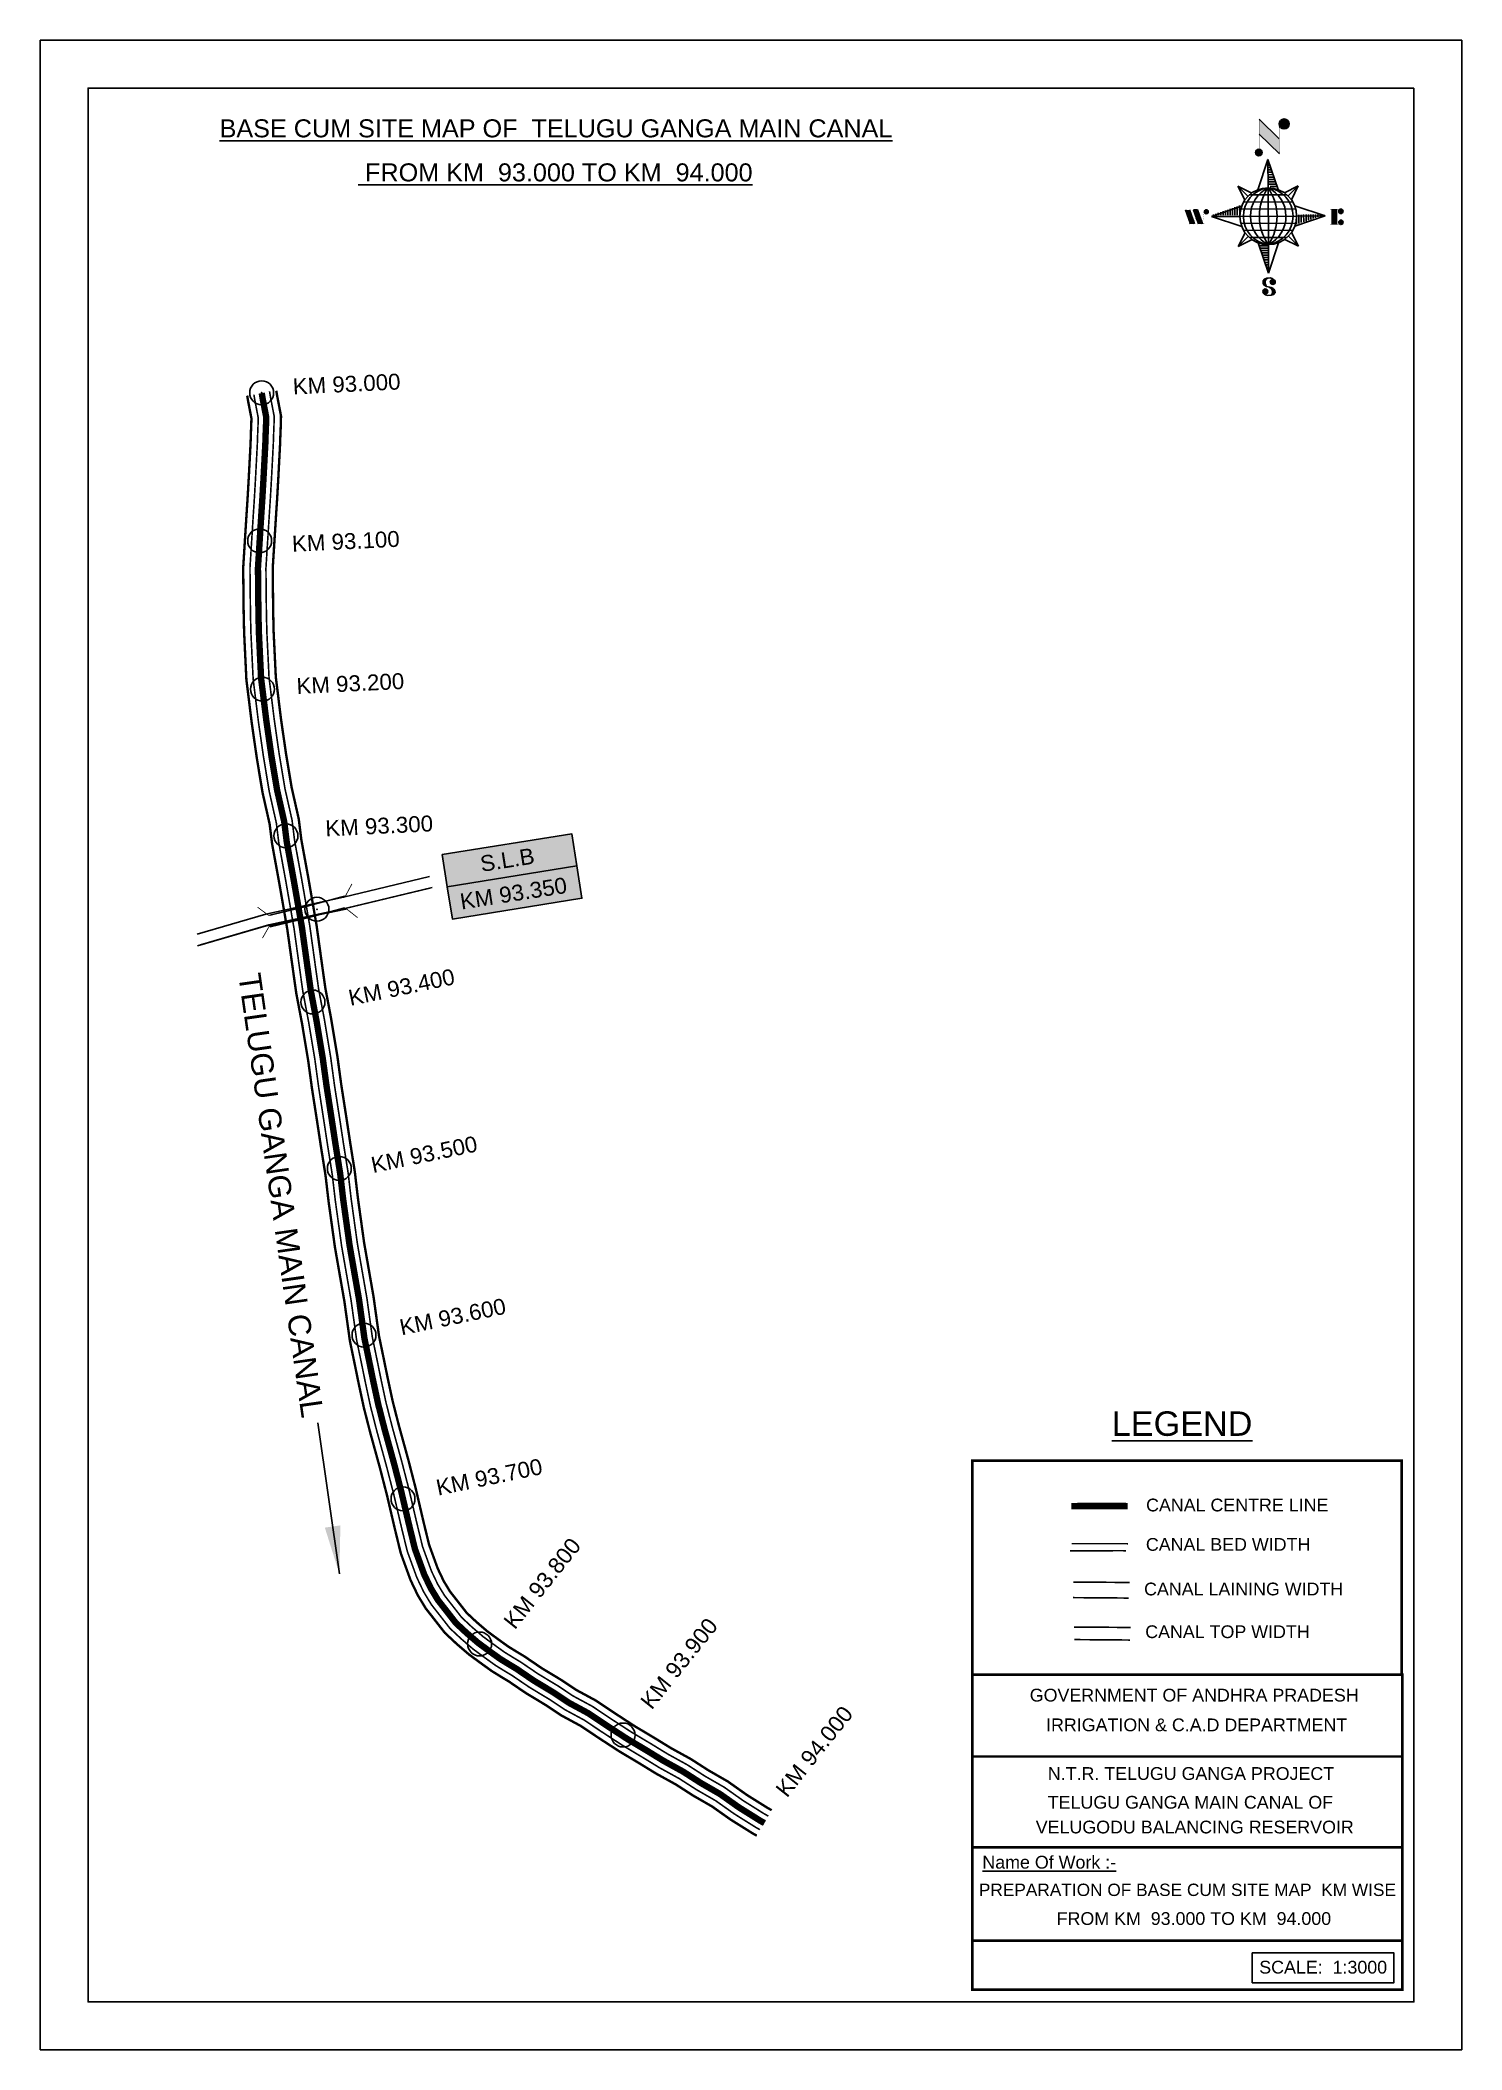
# Model space of a CAD drawing. Header units: inches. Extents: x 268276 to 269167, y 1653532 to 1654792.
import ezdxf

# ---------------------------------------------------------------- set-up
doc = ezdxf.new("R2010")
doc.units = ezdxf.units.IN
doc.header["$MEASUREMENT"] = 0
doc.header["$PDMODE"] = 32
doc.header["$PDSIZE"] = 15
for name, color, linetype in [('AQUADUCT', 1, 'Continuous'), ('bed with', 5, 'Continuous'), ('bord', 1, 'Continuous'), ('canal', 1, 'Continuous'), ('chainage', 7, 'Continuous'), ('FRAME 025', 7, 'Continuous'), ('laying', 4, 'Continuous'), ('lining', 4, 'Continuous'), ('ROAD', 6, 'Continuous'), ('SLB', 11, 'Continuous'), ('Stu coo', 3, 'Continuous'), ('TEXT', 7, 'Continuous'), ('top of bund', 1, 'Continuous'), ('V', 6, 'Continuous'), ('ZSTU', 7, 'Continuous')]:
    doc.layers.add(name, color=color, linetype=linetype)
doc.styles.get("Standard").update_dxf_attribs({"font": 'arial.ttf'})
doc.dimstyles.get("Standard").update_dxf_attribs({"dimtxt": 0.18, "dimasz": 0.18, "dimexe": 0.18, "dimexo": 0.0625, "dimgap": 0.09, "dimtad": 0, "dimtih": 1, "dimtoh": 1, "dimdec": 4, "dimzin": 0, "dimdsep": 46, "dimtxsty": 'Standard', "dimcen": 0.09, "dimadec": 0, "dimazin": 0, "dimtfac": 1, "dimtdec": 4, "dimtofl": 0, "dimtmove": 0, "dimatfit": 3, "dimfxl": 1, "dimtolj": 1, "dimtzin": 0, "dimarcsym": 0})
pattern_1 = [(267.2971131487395, (-8720374.9383359, 50637915.13839893), (10.53672553373347, -0.4974314379093613), [])]
pattern_2 = [(357.2971131487395, (-8720374.9383359, 50637915.13839893), (0.4974314379093601, 10.53672553373348), [])]

# ---------------------------------------------------------------- blocks, each defined once
blk = doc.blocks.new('FGDFGDFG6YURT')
at = {"layer": 'ROAD', "color": 1, "linetype": 'Continuous', "lineweight": 25}
for points in [[(386103.5284786596, 1482907.418250796, 0), (386134.4943898718, 1482913.048692988, 0), (386162.3338302057, 1482917.432879298, 0), (386187.03831635, 1482923.149040827, 0)], [(386104.349895274, 1482907.665549859, 0), (386135.2697901193, 1482913.287625029, 0), (386163.2020570702, 1482917.686429777, 0), (386188.0436620642, 1482923.434318075, 0)], [(386104.2356023123, 1482903.529261708, 0), (386135.1554971575, 1482909.151336877, 0), (386163.0877641085, 1482913.550141626, 0), (386187.9293691025, 1482919.298029924, 0)]]:
    blk.add_polyline3d(points, dxfattribs=at)
at = {"layer": 'SLB'}
for points, const_width in [([(386134.5918138346, 1482913.396780385), (386134.2422434629, 1482913.414116911), (386130.6310287907, 1482916.63665141)], 0.2999999999999999), ([(386134.5918138346, 1482913.396780385), (386148.2388681522, 1482915.445660189), (386161.8187230226, 1482917.900765421)], 0.4999999999999999), ([(386161.9926194173, 1482918.187514973), (386148.4127645467, 1482915.732409741), (386134.9121982792, 1482912.873264684)], 0.4999999999999999), ([(386161.8187230226, 1482917.900765421), (386162.1664906862, 1482917.940232523), (386164.805117545, 1482921.997725382)], 0.2999999999999999), ([(386134.7979053175, 1482908.736976533), (386134.4514698859, 1482908.687151922), (386131.9350661394, 1482904.552746017)], 0.2999999999999999), ([(386161.8783264555, 1482914.051226821), (386148.298471585, 1482911.59612159), (386134.7979053175, 1482908.736976533)], 0.4999999999999999), ([(386161.8783264555, 1482914.051226821), (386162.2282584353, 1482914.044326869), (386165.9340047213, 1482910.930961412)], 0.2999999999999999)]:
    blk.add_lwpolyline(points, dxfattribs=dict(at, const_width=const_width))
blk = doc.blocks.new('*X7')
at = {"color": 0, "linetype": 'Continuous'}
for p, q in [((6321.563175437702, 239.2074203663178), (6322.581924588794, 240.2261695174094)), ((6321.571094283617, 239.3921159075293), (6322.524536642279, 240.3455582661906)), ((6321.579013129532, 239.5768114487408), (6322.467148695763, 240.4649470149719)), ((6321.586931975447, 239.7615069899523), (6322.409760749248, 240.5843357637531)), ((6321.594850821361, 239.9462025311638), (6322.352372802732, 240.7037245125344)), ((6321.602769667276, 240.1308980723753), (6322.294984856217, 240.8231132613157)), ((6321.610688513191, 240.3155936135868), (6322.322610836808, 241.0275159372032)), ((6321.618607359106, 240.5002891547983), (6322.339575221931, 241.2212570176224)), ((6321.670405508729, 239.1378737420482), (6322.639312535309, 240.1067807686281)), ((6321.756101028845, 239.046792566867), (6322.694551492757, 239.9852430307802)), ((6321.767025283511, 240.8254837745006), (6322.356539607053, 241.4149980980416)), ((6321.841796548961, 238.9557113916858), (6322.784401525116, 239.8983163678416)), ((6321.927492069076, 238.8646302165046), (6322.874251557474, 239.8113897049031)), ((6322.013187589191, 238.7735490413234), (6322.964101589832, 239.7244630419646)), ((6322.075863133939, 241.3110983202248), (6322.373503992176, 241.6087391784607)), ((6322.098883109306, 238.6824678661422), (6323.053951622191, 239.637536379026)), ((6322.184578629423, 238.591386690961), (6323.143801654548, 239.5506097160875)), ((6322.270274149538, 238.5003055157798), (6323.233651686906, 239.463683053149)), ((6322.405772691616, 238.4590273625623), (6323.316199320379, 239.3694539913255)), ((6322.536564177177, 238.4130421528257), (6323.436926723143, 239.3134046987925)), ((6322.667355662737, 238.3670569430892), (6323.557654125907, 239.2573554062594)), ((6322.798147148297, 238.3210717333527), (6323.67838152867, 239.2013061137264)), ((6322.928938633857, 238.2750865236161), (6323.799108931434, 239.1452568211934)), ((6323.059730119417, 238.2291013138795), (6323.919836334197, 239.0892075286604)), ((6323.190521604977, 238.183116104143), (6324.040563736961, 239.0331582361274)), ((6323.334898284248, 238.1507160881169), (6324.161291139725, 238.9771089435944)), ((6323.500484499982, 238.1395256085544), (6324.282018542488, 238.9210596510615)), ((6323.666070715716, 238.1283351289918), (6324.389078986148, 238.8513433994243)), ((6323.83165693145, 238.1171446494292), (6324.558435473549, 238.8439231915289)), ((6324.097210919775, 238.2059219424567), (6324.727791960951, 238.8365029836336)), ((6324.341779298861, 238.2737136262468), (6324.897148448353, 238.8290827757383)), ((6324.586347677948, 238.341505310037), (6325.066504935754, 238.821662567843)), ((6324.830916057034, 238.4092969938271), (6325.235861423155, 238.8142423599477)), ((6325.075484436121, 238.4770886776172), (6325.405217910557, 238.8068221520524)), ((6325.401209342145, 238.6260368883443), (6325.574574397958, 238.7994019441571))]:
    blk.add_line(p, q, dxfattribs=at)
blk = doc.blocks.new('*X6')
at = {"color": 0, "linetype": 'Continuous'}
for p, q in [((6324.425409812192, 240.3018877878409), (6324.530098087213, 240.4065760628617)), ((6324.560821561592, 240.2605228419445), (6324.762767368324, 240.4624686486762)), ((6324.696233310992, 240.2191578960481), (6324.995436649435, 240.5183612344908)), ((6324.831645060392, 240.1777929501517), (6325.228105930546, 240.5742538203053)), ((6324.967056809793, 240.1364280042552), (6325.451206401633, 240.6205775960956)), ((6325.102468559193, 240.0950630583588), (6325.626700194168, 240.619294693334)), ((6325.231508829004, 240.0473266328736), (6325.802193986703, 240.6180117905725)), ((6325.335045025791, 239.9740861343645), (6325.976788801136, 240.6158299097086)), ((6325.438581222579, 239.9008456358553), (6326.100204563527, 240.5624689768027)), ((6325.542117419366, 239.8276051373462), (6326.223620325917, 240.5091080438968)), ((6325.645653616154, 239.754364638837), (6326.347036088308, 240.455747110991)), ((6325.749189812941, 239.6811241403279), (6326.470451850699, 240.4023861780851)), ((6325.852726009729, 239.6078836418188), (6326.593867613089, 240.3490252451792)), ((6325.951486090436, 239.5298670272285), (6326.71728337548, 240.2956643122733)), ((6326.036566250415, 239.4381704919113), (6326.840699137871, 240.2423033793674)), ((6326.121646410395, 239.346473956594), (6326.964114900262, 240.1889424464615)), ((6326.206726570374, 239.2547774212767), (6327.055858370612, 240.1039092215148)), ((6326.291806730354, 239.1630808859595), (6327.135785134496, 240.0070592901021)), ((6326.376886890333, 239.0713843506422), (6327.21571189838, 239.9102093586895)), ((6326.461967050313, 238.9796878153249), (6327.295638662264, 239.8133594272769)), ((6326.547047210292, 238.8879912800077), (6327.375565426148, 239.7165094958642)), ((6326.632127370272, 238.7962947446904), (6327.455492190032, 239.6196595644516)), ((6326.717207530251, 238.7045982093731), (6327.535418953916, 239.5228096330389)), ((6326.788410008449, 236.4777036487165), (6327.354219516036, 237.0435131563033)), ((6326.792225928501, 238.6028399123283), (6327.6153457178, 239.4259597016263)), ((6326.838137672734, 238.4719749612643), (6327.695272481684, 239.3291097702136)), ((6326.884049416966, 238.3411100102004), (6327.775199245568, 239.2322598388009)), ((6326.916746160023, 236.7828164955863), (6327.582476853365, 237.4485471889285)), ((6326.9299611612, 238.2102450591364), (6327.853734496604, 239.1340183945408)), ((6326.975872905432, 238.0793801080725), (6327.849127438164, 238.952634640804)), ((6327.003134980726, 237.9298654880686), (6327.844520379724, 238.7712508870673)), ((6327.012515933215, 237.7624697452613), (6327.839913321284, 238.5898671333306)), ((6327.021896885704, 237.5950740024541), (6327.835306262844, 238.4084833795939)), ((6327.031277838193, 237.4276782596467), (6327.830699204404, 238.2270996258572)), ((6327.040658790683, 237.2602825168395), (6327.826092145964, 238.0457158721205)), ((6327.045082311595, 237.087929342456), (6327.810734190693, 237.8535812215537))]:
    blk.add_line(p, q, dxfattribs=at)
blk = doc.blocks.new('H')
at = {"layer": 'bord', "extrusion": (0.0004278845142637609, 0.00479197890903182, 0.9999884268595202)}
h = blk.add_hatch(dxfattribs=at)
h.set_pattern_fill('LINE', color=8, scale=84.38768555040302, angle=-2.702886851260515, style=0)
h.set_pattern_definition(pattern_2)
h.paths.add_polyline_path([(-492.4668010775931, 785.5898788240738, -0.090992046448718), (-447.9625593584497, 775.2324968557805), (-486.4976985411486, 912.0312741750386)])
h = blk.add_hatch(dxfattribs=at)
h.set_pattern_fill('LINE', color=8, scale=84.38768555040302, angle=-92.70288685126052, style=0)
h.set_pattern_definition(pattern_1)
h.paths.add_polyline_path([(-624.8772989658173, 665.1175860036165, -0.09099204644210665), (-614.5199170010164, 709.6218277204316), (-751.3186943142209, 671.0866885515861)])
h = blk.add_hatch(dxfattribs=at)
h.set_pattern_fill('LINE', color=8, scale=84.38768555040302, angle=-92.70288685126052, style=0)
h.set_pattern_definition(pattern_1)
h.paths.add_polyline_path([(-245.5531129193259, 647.210278397426), (-371.9945082624909, 653.17938094493, -0.09099204644878103), (-382.3518902289215, 608.6751392250881)])
h = blk.add_hatch(dxfattribs=at)
h.set_pattern_fill('LINE', color=8, scale=84.38768555040302, angle=-2.702886851260515, style=0)
h.set_pattern_definition(pattern_2)
h.paths.add_polyline_path([(-504.4050061509479, 532.7070881242398, -0.090992046448718), (-548.909247870557, 543.064470092766), (-510.3741086877417, 406.2656927765347)])
at = {"layer": 'bord', "extrusion": (0.0004278845142637604, 0.00479197890903182, 0.9999884268595203)}
for p, q in [((-516.2384251924814, 1087.08582315594, -1217.145331720205), (-431.5311611755169, 993.9857607749291, -1216.735438367611)), ((-519.3860571105615, 1020.408509141766, -1216.824464901347), (-434.678793075087, 927.3084467682056, -1216.414571548796)), ((-538.2690597721958, 773.6536562892143, -1215.633927328097), (-487.0181812191731, 906.212239655666, -1216.291082326422)), ((-487.0181812191731, 906.212239655666, -1216.291082326422), (-492.9870239489828, 779.7722960542887, -1215.682623766277)), ((-487.0181812191731, 906.212239655666, -1216.291082326422), (-448.4827650671941, 769.4150330077391, -1215.652034309381)), ((-626.736305744329, 793.7732813858893, -1215.692487060367), (-566.811349663476, 760.1895317081362, -1215.557193835181)), ((-626.736305744329, 793.7732813858893, -1215.692487060367), (-584.1428260545363, 746.9596384149045, -1215.486379775655)), ((-598.946746484784, 730.9517588270828, -1215.4033350249), (-626.736305744329, 793.7732813858893, -1215.692487060367)), ((-421.3357812265749, 753.3219341966324, -1215.586531535218), (-358.5136001041974, 781.1110481221694, -1215.746578873753)), ((-358.5136001041974, 781.1110481221694, -1215.746578873753), (-405.3276889660046, 738.5181495659053, -1215.522440984547)), ((-358.5136001041974, 781.1110481221694, -1215.746578873753), (-392.0976094479556, 721.1868434431963, -1215.445049781629)), ((-864.6667208376457, 700.9117660832126, -1215.145683569252), (-846.8602190883248, 637.7003116968554, -1214.850391321915)), ((-846.885899517627, 700.0723706756253, -1215.149269383754), (-829.079397758178, 636.8609162860084, -1214.853977136408)), ((-829.1050781964441, 699.2329752675723, -1215.152855198257), (-811.2985764592304, 636.0215208844747, -1214.857562950931)), ((-829.1050781964441, 699.2329752675723, -1215.152855198257), (-811.3242568973801, 698.393579858588, -1215.156441012743)), ((-811.3242568973801, 698.393579858588, -1215.156441012743), (-793.5177551378147, 635.1821254740935, -1214.861148765422)), ((-751.8386587080895, 665.2704204607289, -1215.023166955395), (-615.0399729244527, 703.8051171880215, -1215.266361263119)), ((-751.8386587080895, 665.2704204607289, -1215.023166955395), (-625.3972626964678, 659.3013864478562, -1215.048666080719)), ((-619.2784603905748, 614.0198538512923, -1214.834293591338), (-751.8386587080895, 665.2704204607289, -1215.023166955395)), ((-246.0730746499612, 641.3942844460253, -1215.12516345687), (-382.8717604242847, 602.859587718267, -1214.881969149149)), ((-378.6332729603746, 692.6448510554619, -1215.314036820931), (-246.0730746499612, 641.3942844460253, -1215.12516345687)), ((-372.5144706616993, 647.363318458898, -1215.099664331546), (-246.0730746499612, 641.3942844460253, -1215.12516345687)), ((-213.4791469212505, 669.2951450282708, -1215.272811938016), (-216.710715676134, 600.8397693103179, -1214.943388670676)), ((-197.1518122339039, 599.9164343632292, -1214.947333066632), (-193.9202434780891, 668.3718100786209, -1215.276756333961)), ((-639.398133254319, 525.5536567845847, -1214.401751538512), (-605.8141239105607, 585.4778614635579, -1214.703280630637)), ((-639.398133254319, 525.5536567845847, -1214.401751538512), (-592.5840443923953, 568.1465553403832, -1214.625889427719)), ((-576.5759521321743, 553.3427707091905, -1214.561798877043), (-639.398133254319, 525.5536567845847, -1214.401751538512)), ((-510.8935521394596, 400.4524652508553, -1213.857248085843), (-549.4289682914387, 537.2496718976181, -1214.496296102879)), ((-371.1754276144202, 512.8914235194679, -1214.455843351893), (-431.1003836950404, 546.475173198618, -1214.591136577086)), ((-371.1754276144202, 512.8914235194679, -1214.455843351893), (-413.7689073036308, 559.7050664918497, -1214.661950636613)), ((-398.9649868734996, 575.7129460782744, -1214.74499538736), (-371.1754276144202, 512.8914235194679, -1214.455843351893)), ((-459.6426735860878, 533.0110486173071, -1214.514403084168), (-510.8935521394596, 400.4524652508553, -1213.857248085843)), ((-504.9247094094171, 526.8924088519998, -1214.465706645989), (-510.8935521394596, 400.4524652508553, -1213.857248085843))]:
    blk.add_line(p, q, dxfattribs=at)
at = {"layer": 'bord', "color": 8, "linetype": 'ByBlock', "extrusion": (0.0004278845142637604, 0.00479197890903182, 0.9999884268595203)}
for p, q in [((-386.4701403837535, 711.3830894059502, -1215.400477790083), (-605.4730712235323, 721.7215742594562, -1215.35631111762)), ((-410.8462962137419, 744.2142448802479, -1215.547375515144), (-578.1125475389999, 752.110393114388, -1215.51364266185)), ((-492.9872379411827, 779.772306161467, -1215.682623723144), (-504.9247094094171, 526.8924088519998, -1214.465706645989)), ((-372.5145726100891, 647.3634304928128, -1215.099664824794), (-625.3973747401615, 659.3012845208868, -1215.048665544341)), ((-378.0217974673142, 615.9429816137999, -1214.946740470406), (-622.87451776542, 627.5017590741627, -1214.897360629442)), ((-375.037429585529, 679.1629559395369, -1215.250969739694), (-619.8901498829364, 690.7217333998997, -1215.201589898729)), ((-392.4388761268347, 584.9431407540105, -1214.792019251512), (-611.441806967312, 595.2816256079823, -1214.747852579053)), ((-419.7993998112506, 554.5543218990788, -1214.634687707282), (-587.06565113744, 562.4504701336846, -1214.600954853988))]:
    blk.add_line(p, q, dxfattribs=at)
at = {"layer": 'bord', "extrusion": (0.0004278845142637604, 0.00479197890903182, 0.9999884268595203)}
for points, const_width, elevation in [([(-522.0131121619479, 959.550775259228), (-515.7175743466119, 1092.906934415961)], 1.60540055982536, -1212.142843617219), ([(-434.158262363472, 933.1277235058805), (-427.8627245295095, 1066.483882669366)], 1.60540055982536, -1212.142843617219), ([(-870.0736340994383, 707.00824508073), (-846.3658724653925, 705.889038352192)], 0.6421602239301444, -1212.142843617219), ([(-828.5594987093612, 642.6768581911618), (-855.2307305332708, 643.935965762368)], 0.6421602239301444, -1212.142843617219), ([(-828.5594987093612, 642.676858191162), (-820.953748198869, 677.9586989512691)], 0.6421602239301444, -1212.142843617223), ([(-810.7786774830411, 641.8374531447001), (-784.1074456587239, 640.5783455765209)], 0.6421602239301444, -1212.142843617222), ([(-792.9978562549747, 640.9980480956772), (-781.589230506466, 693.9208092413096)], 0.6421602239301444, -1212.142843617218), ([(-222.7385766651839, 675.5731321041832), (-173.8413183107752, 673.2647682324088)], 0.7063762463231584, -1212.142843617221), ([(-194.785239975681, 644.8497587676384), (-185.0057882997701, 644.3880859934699)], 0.7063762463231584, -1212.14284361722), ([(-177.0730277270245, 604.8086065300355), (-225.9702860934822, 607.1169704015771)], 0.7063762463231584, -1212.142843617222)]:
    blk.add_lwpolyline(points, dxfattribs=dict(at, const_width=const_width, elevation=elevation))
for points, const_width, elevation in [([(-413.6616245851993, 1073.140134249887, 1), (-397.6117714248124, 1057.729118476532, 1)], 22.25077962579039, -1212.14284361722), ([(-530.3419430367337, 949.5474510251247, 1), (-519.6420409089901, 939.2734405104861, 1)], 14.83385308386026, -1212.142843617223), ([(-775.9087905502321, 696.5833098740303, 1), (-769.4888492682775, 690.418903565154, 1)], 8.900311850316152, -1212.142843617216), ([(-177.8339587833615, 666.8757400336997, 1), (-170.7720233739972, 660.0948930920731, 1)], 9.790343035347762, -1212.142843617223), ([(-180.1423226412179, 617.9784816729323, 1), (-173.0803872516442, 611.1976347345654, 1)], 9.790343035347762, -1212.142843617219), ([(-489.8397168474219, 361.7280028313068, 1), (-498.0671858660056, 369.1142257457323, 1)], 11.05656073458609, -1212.142843617215), ([(-525.1949096693778, 321.5505605205689, 1), (-533.4223786795214, 328.9367834347616, 1)], 11.05656073458609, -1212.142843617218)]:
    blk.add_lwpolyline(points, format="xyb", close=True, dxfattribs=dict(at, const_width=const_width, elevation=elevation))
for points, elevation in [([(-537.0436544864716, 317.3909783906986), (-530.686771839954, 310.4778530870033), (-519.7848077441001, 306.8033377354246), (-504.8555995545785, 306.8996049665207), (-493.8614930827366, 309.9751672386152), (-486.3299612487816, 317.6739007300386), (-486.5193926708707, 325.7780890813514), (-490.6180678635317, 333.2605072774198), (-493.5031616341619, 336.2254691210802), (-502.816804350885, 340.8534958871466), (-522.4580017436219, 347.2728260433129), (-530.4257294404489, 351.5824209563287), (-533.6858260648524, 354.5525017987891), (-537.4013079778782, 362.629807892173), (-536.9549017110166, 373.3508360361672), (-530.0284934418471, 380.6827556172281), (-520.0052991440441, 384.0716307398478), (-503.5000552259427, 384.2213990291513), (-492.5323047870551, 379.8708521119993), (-487.1463343054379, 373.2710396641844)], -1212.142843617219), ([(-522.4539065143929, 347.5728294925347), (-526.1949835211592, 353.7751140225195), (-527.7518298353394, 360.6227161141025), (-527.9156661629893, 370.6019260344024), (-525.8991041315983, 375.4503632916039), (-521.3202371541029, 381.1640017041664), (-514.5251386848048, 384.3718976443916)], -1212.142843617221), ([(-504.8555995545785, 306.8996049665207), (-499.0047943263154, 312.3708361831504), (-496.9585419834797, 319.3942984564654), (-497.4612851235933, 326.5275708001649), (-501.2415295758961, 335.3559093211365), (-509.2361390522836, 343.1915685721062)], -1212.142843617219)]:
    blk.add_lwpolyline(points, dxfattribs=dict(at, elevation=elevation))
for centre, radius in [((-405.6366979898718, 1065.434626361347, -1212.142843617228), 22.25077962579068), ((-524.9919919744626, 944.4104457636145, -1212.142843617225), 14.83385308386045), ((-498.4359036135794, 659.1484834742021, -1212.142843617229), 126.5822129822759), ((-772.6988199003781, 693.5011067149355, -1212.142843617225), 8.900311850316273), ((-174.3029910778062, 663.4853165630027, -1212.142843617225), 9.7903430353479), ((-176.6113549475952, 614.5880582008385, -1212.142843617227), 9.7903430353479), ((-493.9534513636986, 365.4211142832808, -1212.142843617226), 11.05656073458623), ((-529.3086441806488, 325.2436719765011, -1212.142843617227), 11.05656073458623)]:
    blk.add_circle(centre, radius, dxfattribs=at)
at = {"layer": 'bord', "color": 8, "linetype": 'ByBlock', "extrusion": (0.0004278845142637604, 0.00479197890903182, 0.9999884268595203)}
for centre, radius, start, end in [((-481.5018944916621, 658.3490694805806, -1212.142843617225), 127.7124113124745, 94.925359787212, 259.6690604518324), ((-436.7958279077627, 656.2386032006533, -1212.142843617224), 140.8227119427793, 113.2864437035868, 241.3079765329169), ((-315.8862391595549, 650.5307512261786, -1212.142843617227), 222.3100112361417, 142.5891607921548, 212.0052594442485), ((-560.0761933124097, 662.0583738566748, -1212.142843617224), 140.8227119427793, 293.2864437035868, 61.30797653291689), ((-680.9857820597445, 667.7662258302183, -1212.142843617228), 222.3100112361417, 322.5891607921548, 32.00525944424854), ((-515.3701267285685, 659.9479075753505, -1212.142843617227), 127.7124113124745, 274.925359787212, 79.66906045183244)]:
    blk.add_arc(centre, radius, start, end, dxfattribs=at)
at = {"layer": 'bord', "extrusion": (0.0004278845142637604, 0.00479197890903182, 0.9999884268595203)}
for points in [[(-515.7175743148887, 1092.906934417125, -1212.142843617227), (-431.0104934413977, 999.8058030862261, -1212.142843617227), (-518.8653432401063, 1026.22885483189, -1212.142843617227), (-434.1582623484545, 933.1277235084416, -1212.142843617227)], [(-864.1466936911305, 706.7284433981881, -1212.142843617225), (-846.3658724649268, 705.889038353589, -1212.142843617225), (-846.34031992468, 643.5162632348297, -1212.142843617225), (-828.5594986876497, 642.6768581867381, -1212.142843617225)], [(-828.5850512369768, 705.049633307593, -1212.142843617229), (-810.804230031204, 704.2102282608984, -1212.142843617229), (-810.778677482168, 641.8374531481927, -1212.142843617229), (-792.9978562541016, 640.9980480994025, -1212.142843617229)], [(-193.4002216503151, 674.1881137788835, -1212.142843617225), (-196.6319310673212, 605.7319520774413, -1212.142843617225), (-212.9591249906118, 675.1114593302475, -1212.142843617225), (-216.1908344065701, 606.6552976257785, -1212.142843617225)]]:
    blk.add_solid(points, dxfattribs=at)
at = {"layer": 'bord', "extrusion": (0.0004278845142637604, 0.00479197890903182, 0.9999884268595203), "xscale": 7.977342409717546, "yscale": 7.977342408231451, "zscale": 7.977342408476333, "rotation": 138.0840426661453}
for name, p in [('*X6', (38300.50170925955, -31929.38484708802, -1212.14284361722)), ('*X7', (38314.39702652739, -31950.87734303279, -1212.142843617221))]:
    blk.add_blockref(name, p, dxfattribs=at)

msp = doc.modelspace()

# ---------------------------------------------------------------- hatches: boundary and pattern name
at = {"layer": 'ZSTU'}
h = msp.add_hatch(color=135, dxfattribs=at)
h.set_gradient(color1=(141, 177, 78), color2=(107, 135, 59), one_color=1, tint=0.3799999952316284, name='CYLINDER')
h.paths.add_polyline_path([(268531.084841464, 1654260.755650443), (268612.3367094387, 1654273.855687005), (268609.1318097517, 1654294.067674988), (268527.8799417775, 1654280.967638426)])
h.paths.add_polyline_path([(268550.5188452551, 1654266.98686857), (268589.3717803695, 1654273.147556952), (268586.9425441322, 1654288.467753666), (268548.0896090179, 1654282.307065285)], flags=24)
h = msp.add_hatch(color=252, dxfattribs=at)
h.set_gradient(color1=(167, 88, 159), color2=(127, 67, 121), one_color=1, tint=0.3799999952316284, name='CYLINDER')
h.paths.add_polyline_path([(268615.5416091253, 1654253.643699022), (268612.3367094388, 1654273.855687005), (268531.084841464, 1654260.755650443), (268534.2897411515, 1654240.543662459)])
h.paths.add_polyline_path([(268537.9177147122, 1654243.394408403), (268609.6949248228, 1654254.775711337), (268607.2945317599, 1654269.914005979), (268535.5173216492, 1654258.532703045)], flags=24)

# ---------------------------------------------------------------- linework, layer by layer
at = {"linetype": 'ByBlock'}
for points in [[(268275.9804987328, 1653531.608576673), (268275.9804987328, 1654791.608576673), (269166.9804987328, 1654791.608576673), (269166.9804987328, 1653531.608576673)], [(269136.9804987328, 1654761.608576673), (269136.9804987328, 1653561.608576673), (268305.9804987328, 1653561.608576673), (268305.9804987328, 1654761.608576673)]]:
    msp.add_lwpolyline(points, close=True, dxfattribs=at)
at = {"color": 0}
for p in [(268414.7962274455, 1654570.545600848), (268413.5300760499, 1654477.763090543), (268415.2645965976, 1654384.725667479), (268430.0121496915, 1654292.801877489)]:
    msp.add_point(p, dxfattribs=at)
at = {"color": 2}
msp.add_point((268449.4300602248, 1654246.71), dxfattribs=at)
for p in [(268446.9311534091, 1654188.551051148), (268463.4700213511, 1654084.228177807), (268478.9089030125, 1653979.74741297), (268503.3621993968, 1653877.026354147), (268551.3869491678, 1653786.066200881), (268641.2865748206, 1653728.974946667)]:
    msp.add_point(p)
at = {"layer": 'bed with', "color": 1, "const_width": 1}
for points in [[(268405.4860965002, 1654568.61681981), (268406.0390978839, 1654565.269049286), (268408.1174818601, 1654554.460987914), (268407.9447589899, 1654548.564396788), (268407.8764546132, 1654547.773474804), (268407.5810973842, 1654538.856164), (268406.4548126533, 1654517.394579781), (268405.7352138164, 1654504.850817733), (268405.0413868472, 1654494.1913247), (268402.9519954282, 1654460.864871988), (268403.2492125679, 1654432.84456964), (268403.5441124117, 1654419.935288643), (268404.9548075218, 1654390.701221135), (268408.2854407709, 1654363.721337355), (268411.4953244599, 1654341.45968807), (268415.1194766008, 1654319.673733958), (268419.5415627835, 1654300.047741832), (268421.088259268, 1654287.566516163), (268425.4973991624, 1654263.492712067), (268430.6190449503, 1654234.02777646), (268434.0484817179, 1654209.388189828), (268436.1888282431, 1654194.197261068), (268439.8068372097, 1654175.149575653), (268443.7191090827, 1654151.610283991), (268446.0657894822, 1654134.330760624), (268449.2015666177, 1654114.162096469), (268451.6681560309, 1654097.94616559), (268454.5913191395, 1654079.571900981), (268456.4744035087, 1654063.437982438), (268460.4687337196, 1654034.710770006), (268466.3859692686, 1654000.813933266), (268469.8299373835, 1653976.06385687), (268472.8533213191, 1653961.471696655), (268475.2961573899, 1653949.513735819), (268478.5794727484, 1653934.183034334), (268482.5950054493, 1653918.453823847), (268488.6041008924, 1653896.605234483), (268493.1066764186, 1653879.164999747), (268497.8966064089, 1653858.663746521), (268501.7409477279, 1653842.862667488), (268507.8293171839, 1653826.095017698), (268512.4031746271, 1653816.495414993), (268517.4561081232, 1653808.167368973), (268521.9124819201, 1653802.488928021), (268529.4190678537, 1653792.860242958), (268536.846445297, 1653785.918151068), (268544.5011654166, 1653779.336175376), (268552.0765360914, 1653773.774435275), (268558.8681199426, 1653768.877585334), (268564.6953811082, 1653765.278786113), (268569.3403096198, 1653762.491369047), (268580.145880628, 1653755.128171503), (268593.0097291598, 1653747.359462669), (268602.4153167508, 1653741.061159536), (268614.6259925859, 1653734.475112803), (268624.8340551922, 1653727.618742389), (268638.723915279, 1653718.577560564), (268651.3725233644, 1653711.024023288), (268661.8367348338, 1653704.599573519), (268674.1838470346, 1653697.795710578), (268685.0528193773, 1653690.809481871), (268696.8754440924, 1653684.009592537), (268708.5423085961, 1653675.762921035), (268722.2320010061, 1653667.184061943), (268725.046240502, 1653665.613291769)], [(268424.2123850284, 1654571.832515765), (268424.7443859557, 1654568.611878211), (268427.1705706979, 1654555.995175093), (268426.9207920441, 1654547.467974311), (268426.8493579484, 1654546.64081214), (268426.5646075057, 1654538.043737309), (268425.4262768019, 1654516.35261463), (268424.699840134, 1654503.689658221), (268424.0027375494, 1654492.979840823), (268421.9583077502, 1654460.370540141), (268422.2469111157, 1654433.162305888), (268422.5336504969, 1654420.610250256), (268423.8985458105, 1654392.325299487), (268427.1185831742, 1654366.241300636), (268430.2715007795, 1654344.374730768), (268433.7733845643, 1654323.323771406), (268438.282367674, 1654303.312115516), (268439.8764241392, 1654290.448713633), (268444.202001778, 1654266.831157563), (268449.3933623994, 1654236.965151056), (268452.8648779479, 1654212.02323963), (268454.9397191227, 1654197.297229564), (268458.5138883302, 1654178.480346766), (268462.5082909238, 1654154.446892364), (268464.8683375238, 1654137.068948449), (268467.9808044939, 1654117.050210413), (268470.4423577866, 1654100.867388158), (268473.4174146758, 1654082.166932358), (268475.3221019597, 1654065.847924038), (268479.2423302431, 1654037.653652475), (268485.1593952733, 1654003.75779255), (268488.5621232684, 1653979.30408827), (268491.4635520921, 1653965.30053624), (268493.8936915894, 1653953.404726578), (268497.0806275061, 1653938.524047186), (268500.9612195193, 1653923.323411769), (268506.9635069171, 1653901.499575912), (268511.5584020139, 1653883.701751399), (268516.3785837622, 1653863.071018421), (268519.9559317586, 1653848.367340018), (268525.3758372231, 1653833.440670837), (268529.143802796, 1653825.532472352), (268533.1077504837, 1653818.99924986), (268536.8781068479, 1653814.19495225), (268543.4846926894, 1653805.720695781), (268549.5326325771, 1653800.067912579), (268556.3346377402, 1653794.219151038), (268563.2550060278, 1653789.138305298), (268569.4294383352, 1653784.686432342), (268574.5758749205, 1653781.50809668), (268579.5867243042, 1653778.501090856), (268590.4143183146, 1653771.122886264), (268603.2122793733, 1653763.393968056), (268612.2333236511, 1653757.353168278), (268624.4557230505, 1653750.760798231), (268635.3140310509, 1653743.467682525), (268648.7810173795, 1653734.701757507), (268661.2141688049, 1653727.276887346), (268671.3974012294, 1653721.024943243), (268683.9165913137, 1653714.126256968), (268694.9319794474, 1653707.045916861), (268707.1176784087, 1653700.037202097), (268719.0785273019, 1653691.582729032), (268731.9129029557, 1653683.539867514), (268734.5856261874, 1653682.048084763)]]:
    msp.add_lwpolyline(points, dxfattribs=at)
at = {"layer": 'bed with', "const_width": 1}
for points in [[(268409.917881759, 1654569.398944409), (268410.4692976904, 1654566.060771926), (268412.6300555322, 1654554.824348035), (268412.439082608, 1654548.30471778), (268412.370036982, 1654547.505212594), (268412.0771918867, 1654538.663747152), (268410.9480541622, 1654517.147798561), (268410.226835839, 1654504.57580627), (268409.5322330662, 1654493.904394308), (268407.4534904519, 1654460.747793393), (268407.7486674871, 1654432.919822962), (268408.0416345897, 1654420.095147973), (268409.4414823796, 1654391.085871271), (268412.7459218664, 1654364.318170764), (268415.9423135882, 1654342.150092919), (268419.5375074343, 1654320.538216511), (268423.9801744681, 1654300.820882968), (268425.5380877901, 1654288.24914188), (268429.927436624, 1654264.283396526), (268435.0655938198, 1654234.723470444), (268438.5049966145, 1654210.012280571), (268440.6298287146, 1654194.931464133), (268444.2374545804, 1654175.938442495), (268448.1691784661, 1654152.282112289), (268450.5190245446, 1654134.979278793), (268453.6492808516, 1654114.846123456), (268456.1146774994, 1654098.638034093), (268459.0501312402, 1654080.186513675), (268460.9383320892, 1654064.00875808), (268464.9151118436, 1654035.407768485), (268470.8323070066, 1654001.511163097), (268474.2665077246, 1653976.831280096), (268477.2610075548, 1653962.378527083), (268479.7008365424, 1653950.435286262), (268482.961325191, 1653935.211168957), (268486.9448982553, 1653919.607147302), (268492.9523812667, 1653897.764420611), (268497.4768219544, 1653880.23949356), (268502.2739168347, 1653859.707574076), (268506.0550228931, 1653844.166405719), (268511.98507193, 1653827.834777652), (268516.368060246, 1653818.635770684), (268521.1630760507, 1653810.732814446), (268525.4569720345, 1653805.261407444), (268532.7504000516, 1653795.906139679), (268539.8510686002, 1653789.269410373), (268547.3038299142, 1653782.861090665), (268554.7240684448, 1653777.413246596), (268561.3694848251, 1653772.621785942), (268567.0354980638, 1653769.122570194), (268571.767092045, 1653766.283145265), (268582.5778790275, 1653758.91639342), (268595.4261226314, 1653751.157108682), (268604.7406341746, 1653744.919793185), (268616.9540866433, 1653738.332248825), (268627.3161547377, 1653731.372438737), (268641.1058605133, 1653722.396449314), (268653.7034393898, 1653714.873385828), (268664.1011031906, 1653708.489792664), (268676.4889706796, 1653701.663471565), (268687.3926204465, 1653694.654953316), (268699.3012364304, 1653687.805605327), (268711.0377288159, 1653679.509717666), (268724.5248462047, 1653671.057805367), (268727.0649473935, 1653669.640045723)], [(268419.7107020546, 1654571.473539312), (268420.3141861492, 1654567.820155571), (268422.6579970258, 1654555.631814972), (268422.426468426, 1654547.727653319), (268422.3557755796, 1654546.90907435), (268422.0685130032, 1654538.236154157), (268420.933035293, 1654516.59939585), (268420.2082181114, 1654503.964669684), (268419.5118913304, 1654493.266771215), (268417.4568127266, 1654460.487618736), (268417.7474561965, 1654433.087052567), (268418.0361283188, 1654420.450390927), (268419.4118709526, 1654391.940649351), (268422.6581020787, 1654365.644467228), (268425.8245116512, 1654343.684325919), (268429.3553537308, 1654322.459288853), (268433.8437559894, 1654302.53897438), (268435.4265956171, 1654289.766087916), (268439.7719643164, 1654266.040473103), (268444.9468135298, 1654236.269457073), (268448.4083630513, 1654211.399148887), (268450.4987186512, 1654196.563026499), (268454.0832709596, 1654177.691479923), (268458.0582215404, 1654153.775064065), (268460.4151024614, 1654136.42043028), (268463.53309026, 1654116.366183426), (268465.9958363181, 1654100.175519655), (268468.9586025751, 1654081.552319664), (268470.8581733792, 1654065.277148396), (268474.7959521191, 1654036.956653995), (268480.7130575354, 1654003.06056272), (268484.1255529273, 1653978.536665043), (268487.0558658564, 1653964.393705812), (268489.4890124368, 1653952.483176135), (268492.6987750634, 1653937.495912563), (268496.6113267132, 1653922.170088314), (268502.6152265429, 1653900.340389784), (268507.1882564782, 1653882.627257587), (268512.0012733364, 1653862.027190865), (268515.6418565935, 1653847.063601787), (268521.220082477, 1653831.700910883), (268525.1789171771, 1653823.392116662), (268529.4007825562, 1653816.433804387), (268533.3336167334, 1653811.422472827), (268540.1533604915, 1653802.67479906), (268546.5280092739, 1653796.716653274), (268553.5319732425, 1653790.69423575), (268560.6074736743, 1653785.499493977), (268566.9280734528, 1653780.942231735), (268572.2357579649, 1653777.664312598), (268577.159941879, 1653774.709314638), (268587.9823199152, 1653767.334664347), (268600.7958859017, 1653759.596322044), (268609.9080062273, 1653753.494534629), (268622.1276289931, 1653746.903662208), (268632.8319315054, 1653739.713986177), (268646.3990721452, 1653730.882868757), (268658.8832527795, 1653723.427524806), (268669.1330328725, 1653717.134724098), (268681.6114676686, 1653710.258495981), (268692.5921783781, 1653703.200445416), (268704.6918860707, 1653696.241189306), (268716.5831070821, 1653687.835932401), (268729.6200577571, 1653679.666124089), (268732.3723177401, 1653678.129947833)], [(268956.5747516638, 1653844.517074336), (268954.5194312868, 1653844.544632832), (268921.7270964124, 1653844.521613446), (268921.4906430535, 1653844.530780691)], [(268957.6952058189, 1653848.922332256), (268954.5475104146, 1653848.964537718), (268922.3882696568, 1653848.941962749)]]:
    msp.add_lwpolyline(points, dxfattribs=at)
at = {"layer": 'canal', "color": 6, "const_width": 4}
for points in [[(268957.5385381164, 1653872.539017451), (268954.9370302253, 1653872.573899431), (268922.3420659896, 1653872.551018594)], [(268922.3420659896, 1653872.551018594), (268957.5385381164, 1653872.539017451)]]:
    msp.add_lwpolyline(points, dxfattribs=at)
at = {"layer": 'FRAME 025', "lineweight": -3, "const_width": 1.636994106223717}
for points in [[(268860.181230691, 1653901.011336206), (269129.2893958655, 1653901.011336206), (269129.2893958655, 1653766.782982278), (268860.181230691, 1653766.782982278)], [(268860.1812306911, 1653766.782982278), (269129.6549310915, 1653766.782982278), (269129.6549310915, 1653569.237082508), (268860.1812306911, 1653569.237082508)]]:
    msp.add_lwpolyline(points, close=True, dxfattribs=at)
for points in [[(268860.1812306911, 1653715.492740238), (269129.6549310915, 1653715.492740238)], [(268860.1812306911, 1653658.628945327), (269129.6549310915, 1653658.628945327)], [(268860.1812306911, 1653599.998442201), (269129.6549310915, 1653599.998442201)]]:
    msp.add_lwpolyline(points, dxfattribs=at)
at = {"layer": 'lining', "const_width": 1}
for points in [[(268405.9513855331, 1654568.867972057), (268406.5313423069, 1654565.357018468), (268408.6188789348, 1654554.501361261), (268408.4441282809, 1654548.535543565), (268408.375741543, 1654547.743667892), (268408.08066344, 1654538.83478435), (268406.9540617098, 1654517.367159645), (268406.23428293, 1654504.820260904), (268405.5403697604, 1654494.159443546), (268403.452161542, 1654460.851863255), (268403.7491520034, 1654432.852931121), (268404.0438370981, 1654419.953050791), (268405.4533269504, 1654390.743960039), (268408.7810497815, 1654363.787652178), (268411.989434363, 1654341.53639972), (268415.6103689156, 1654319.769787575), (268420.0347418595, 1654300.133646403), (268421.5826846594, 1654287.642363465), (268425.9896255471, 1654263.580565896), (268431.1131059357, 1654234.105075792), (268434.5436500397, 1654209.457533244), (268436.6822727399, 1654194.278839186), (268440.2991280287, 1654175.237227524), (268444.2135612364, 1654151.684931579), (268446.560593378, 1654134.402818199), (268449.6957570881, 1654114.238099467), (268452.1622139719, 1654098.023039868), (268455.0867427062, 1654079.64019128), (268456.9703955732, 1654063.501401954), (268460.9627757333, 1654034.788214282), (268466.8800067951, 1654000.891403247), (268470.3228896437, 1653976.149126117), (268473.3430642342, 1653961.572455591), (268475.7855661846, 1653949.616130313), (268479.066345242, 1653934.297271514), (268483.0783268721, 1653918.581970897), (268489.0872431563, 1653896.734032942), (268493.5922481448, 1653879.284387949), (268498.3829742341, 1653858.779727361), (268502.2202894129, 1653843.007527291), (268508.2910677112, 1653826.28832436), (268512.8437174737, 1653816.733232293), (268517.8679934485, 1653808.45241847), (268522.306314155, 1653802.79698129), (268529.7892158757, 1653793.198675927), (268537.1802923307, 1653786.290513213), (268544.812572583, 1653779.72783263), (268552.3707063529, 1653774.178747643), (268559.146049374, 1653769.293607624), (268564.9553941033, 1653765.705873233), (268569.6099521115, 1653762.912677516), (268580.4161026724, 1653755.549085049), (268593.2782173232, 1653747.781423337), (268602.6736853534, 1653741.489896608), (268614.8846697034, 1653734.903683472), (268625.1098440306, 1653728.035819761), (268638.9885758606, 1653719.001881536), (268651.6315140339, 1653711.451730237), (268662.0883313179, 1653705.031820091), (268674.439971884, 1653698.225461799), (268685.3127972739, 1653691.236756476), (268697.1449765743, 1653684.431371736), (268708.8195775094, 1653676.179231772), (268722.4867615837, 1653667.614477879), (268725.1202316744, 1653666.144604302)], [(268423.7158860333, 1654571.770302994), (268424.2521415327, 1654568.523909029), (268426.6691736232, 1654555.954801746), (268426.4214227531, 1654547.496827534), (268426.3500710186, 1654546.670619052), (268426.0650414499, 1654538.065116959), (268424.9270277454, 1654516.380034765), (268424.2007710204, 1654503.72021505), (268423.5037546361, 1654493.011721977), (268421.4581416365, 1654460.383548874), (268421.7469716803, 1654433.153944408), (268422.0339258104, 1654420.592488108), (268423.4000263818, 1654392.282560583), (268426.6229741636, 1654366.174985813), (268429.7773908764, 1654344.298019118), (268433.2824922495, 1654323.227717789), (268437.7891885979, 1654303.226210945), (268439.3819987478, 1654290.372866331), (268443.7097753934, 1654266.743303734), (268448.8993014139, 1654236.887851725), (268452.3697096261, 1654211.953896214), (268454.4462746258, 1654197.215651446), (268458.0215975113, 1654178.392694895), (268462.0138387701, 1654154.372244775), (268464.3735336279, 1654136.996890874), (268467.4866140235, 1654116.974207415), (268469.9482998456, 1654100.79051388), (268472.921991109, 1654082.098642059), (268474.8261098952, 1654065.784504522), (268478.7482882293, 1654037.576208199), (268484.6653577469, 1654003.680322569), (268488.0691710082, 1653979.218819022), (268490.9738091769, 1653965.199777303), (268493.4042827946, 1653953.302332084), (268496.5937550124, 1653938.409810006), (268500.4778980964, 1653923.195264718), (268506.4803646533, 1653901.370777454), (268511.0728302877, 1653883.582363198), (268515.892215937, 1653862.955037581), (268519.4765900736, 1653848.222480215), (268524.9140866959, 1653833.247364176), (268528.7032599495, 1653825.294655053), (268532.6958651583, 1653818.714200363), (268536.484274613, 1653813.88689898), (268543.1145446674, 1653805.382262812), (268549.1987855434, 1653799.695550434), (268556.0232305737, 1653793.827493784), (268562.9608357663, 1653788.733992929), (268569.1515089038, 1653784.270410053), (268574.3158619254, 1653781.08100956), (268579.3170818125, 1653778.079782387), (268590.1440962703, 1653770.701972718), (268602.9437912098, 1653762.972007388), (268611.9749550485, 1653756.924431206), (268624.197045933, 1653750.332227561), (268635.0382422125, 1653743.050605153), (268648.5163567979, 1653734.277436535), (268660.9551781354, 1653726.849180397), (268671.1458047453, 1653720.592696671), (268683.6604664642, 1653713.696505748), (268694.6720015508, 1653706.618642256), (268706.8481459267, 1653699.615422898), (268718.8012583886, 1653691.166418295), (268731.6581423781, 1653683.109451578), (268734.2039009181, 1653681.688534278)], [(268923.3711820259, 1653815.122471196), (268950.2224940867, 1653814.917453666), (268958.2652622409, 1653814.825035668)], [(268923.4092280495, 1653824.885318588), (268948.1171031253, 1653824.700981806), (268958.7973795389, 1653824.578343121)]]:
    msp.add_lwpolyline(points, dxfattribs=at)
at = {"layer": 'top of bund', "const_width": 1}
for points in [[(268923.935135519, 1653796.677284022), (268948.5176015387, 1653796.497375399), (268959.354534267, 1653796.372943139)], [(268958.9259501933, 1653788.51817555), (268951.0104396868, 1653788.609135104), (268924.0770455145, 1653788.811576758)]]:
    msp.add_lwpolyline(points, dxfattribs=at)
at = {"layer": 'V', "color": 1, "const_width": 4}
msp.add_lwpolyline([(268414.8289915127, 1654570.347253101), (268415.3917419198, 1654566.940463748), (268417.644026279, 1654555.228081503), (268417.432775517, 1654548.01618555), (268417.3629062808, 1654547.207143472), (268417.072852445, 1654538.449950655), (268415.9405447276, 1654516.873597205), (268415.2175269752, 1654504.270237977), (268414.5220621983, 1654493.585582762), (268412.4551515892, 1654460.617706065), (268412.7480618418, 1654433.003437764), (268413.0388814543, 1654420.27276945), (268414.4266766661, 1654391.513260311), (268417.7020119725, 1654364.981318996), (268420.8834126197, 1654342.917209419), (268424.4464305826, 1654321.498752682), (268428.9119652287, 1654301.679928674), (268430.4823417036, 1654289.007614898), (268434.8497004702, 1654265.161934815), (268440.0062036748, 1654235.496463758), (268443.4566798329, 1654210.705714729), (268445.5642736829, 1654195.747245316), (268449.16036277, 1654176.814961209), (268453.1137000032, 1654153.028588177), (268455.467063503, 1654135.699854536), (268458.5911855558, 1654115.606153441), (268461.0552569088, 1654099.406776874), (268464.0043669076, 1654080.869416669), (268465.8982527342, 1654064.642953238), (268469.8555319813, 1654036.18221124), (268475.772682271, 1654002.285862908), (268479.196030326, 1653977.68397257), (268482.1584367056, 1653963.386116447), (268484.5949244896, 1653951.459231198), (268487.8300501272, 1653936.35354076), (268491.7781124843, 1653920.888617808), (268497.7838039048, 1653899.052405198), (268502.3325392163, 1653881.433375573), (268507.1375950855, 1653860.867382471), (268510.8484397433, 1653845.615003753), (268516.6025772035, 1653829.767844268), (268520.7734887116, 1653821.013943673), (268525.2819293034, 1653813.583309416), (268529.395294384, 1653808.341940135), (268536.4518802715, 1653799.290469369), (268543.1895389371, 1653792.993031824), (268550.4179015784, 1653786.777663207), (268557.6657710596, 1653781.456370286), (268564.1487791389, 1653776.782008838), (268569.6356280143, 1653773.393441396), (268574.463516962, 1653770.496229952), (268585.2800994713, 1653763.125528884), (268598.1110042665, 1653755.376715363), (268607.3243202009, 1653749.207163907), (268619.5408578182, 1653742.617955517), (268630.0740431215, 1653735.543212457), (268643.7524663293, 1653726.639659035), (268656.2933460847, 1653719.150455317), (268666.6170680316, 1653712.812258381), (268679.0502191741, 1653705.960983773), (268689.9923994123, 1653698.927699366), (268701.9965612505, 1653692.023397317), (268713.810417949, 1653683.672825033), (268727.0724519809, 1653675.361964728), (268729.9391384647, 1653673.761921223)], dxfattribs=at)
at = {"layer": 'V', "color": 0}
msp.add_lwpolyline([(269035.6806010823, 1653592.376566129), (269124.3907354565, 1653592.376566129), (269124.3907354565, 1653573.624089825), (269035.6806010823, 1653573.624089825)], close=True, dxfattribs=at)
at = {"layer": 'ZSTU', "color": 135}
msp.add_lwpolyline([(268527.8799417775, 1654280.967638426), (268609.1318097517, 1654294.067674988), (268612.3367094388, 1654273.855687005), (268531.0848414641, 1654260.755650443)], close=True, dxfattribs=at)
at = {"layer": 'ZSTU', "color": 252}
msp.add_lwpolyline([(268531.0848414641, 1654260.755650443), (268612.3367094388, 1654273.855687005), (268615.5416091254, 1654253.643699022), (268534.2897411514, 1654240.543662459)], close=True, dxfattribs=at)

# ---------------------------------------------------------------- block references
at = {"layer": 'AQUADUCT', "color": 1, "xscale": 0.1408039184319789, "yscale": 0.1408039187081158, "zscale": 0.1408039184379445, "rotation": 3.078330572322649}
msp.add_blockref('H', (269120.7499529353, 1654593.171223741, 170.8847861942989), dxfattribs=at)
at = {"layer": 'laying', "color": 1, "linetype": 'ByBlock', "xscale": 1.760345254482541, "yscale": 1.760345254506031, "zscale": 1.760345254585044, "rotation": 183.2353142980289}
msp.add_blockref('FGDFGDFG6YURT', (799789.2978985495, 4298887.613926753), dxfattribs=at)

# ---------------------------------------------------------------- texts
at = {"layer": 'chainage', "color": 0}
for s, height, rotation, p in [('KM 93.000', 9.999999999999961, 2.727230426450848, (268434.516852524, 1654569.448258281)), ('KM 93.100', 9.999999999999961, 2.727230426450848, (268434.0156108795, 1654470.835419122)), ('KM 93.200', 9.999999999999961, 2.727230426450848, (268436.8479350719, 1654381.671987229)), ('KM 93.300', 9.999999999999961, 2.727230426450848, (268454.923054127, 1654292.410040364)), ('KM 93.400', 9.999999999999961, 11.72264487133995, (268470.393936496, 1654186.127316018)), ('KM 93.500', 9.999999999999961, 11.72264487133995, (268484.5844437834, 1654081.306794171)), ('KM 93.600', 9.999999999999961, 11.72264487133995, (268502.4580241428, 1653979.544116663)), ('KM 93.700', 9.999999999999961, 11.72264487133995, (268525.3487732201, 1653879.026618805)), ('KM 93.800', 9.99999999999996, 51.44475922816007, (268573.4675140408, 1653794.580805553)), ('KM 93.900', 9.99999999999996, 51.44475922816007, (268659.2298166899, 1653744.338062612)), ('KM 94.000', 9.99999999999996, 51.44475922816007, (268744.006257001, 1653689.169517234))]:
    msp.add_text(s, height=height, rotation=rotation, dxfattribs=at).set_placement(p)
at = {"layer": 'chainage', "color": 1}
msp.add_text('TELUGU GANGA MAIN CANAL', height=14.04243867787395, rotation=278.1499859808998, dxfattribs=at).set_placement((268400.0671778971, 1654205.562320409))
at = {"layer": 'chainage', "color": 0}
for s, height, p in [('%%ULEGEND', 15.33694249980499, (268947.6312741589, 1653916.556042935)), ('CANAL CENTRE LINE', 8, (268969.1080089458, 1653869.1942869)), ('CANAL BED WIDTH', 8, (268968.9784636577, 1653844.475231315)), ('CANAL LAINING WIDTH', 8, (268967.8541385025, 1653816.531535854)), ('CANAL TOP WIDTH', 8, (268968.5690365742, 1653789.746353901)), ('GOVERNMENT OF ANDHRA PRADESH ', 8, (268896.1892052989, 1653749.988637218)), ('IRRIGATION & C.A.D DEPARTMENT', 8, (268906.4304800235, 1653731.347042814)), ('N.T.R. TELUGU GANGA PROJECT', 8, (268907.5432100757, 1653700.833639104)), ('TELUGU GANGA MAIN CANAL OF', 8, (268907.4720401334, 1653682.803432924)), (' VELUGODU BALANCING RESERVOIR', 8, (268896.8505259983, 1653667.283528195)), ('%%UName Of Work :-', 8, (268866.4893486653, 1653645.227742522)), ('PREPARATION OF BASE CUM SITE MAP  KM WISE', 7.742718181745905, (268864.300016152, 1653628.044953961)), (' FROM KM  93.000 TO KM  94.000', 8, (268909.9573904765, 1653609.905949295)), ('SCALE:  1:3000', 8, (269040.0424506635, 1653579.411646408))]:
    msp.add_text(s, height=height, dxfattribs=at).set_placement(p)
at = {"layer": 'Stu coo', "color": 0}
for s, p in [('S.L.B', (268552.6406320251, 1654270.11353524)), ('KM 93.350', (268540.0129234002, 1654246.492687979))]:
    msp.add_text(s, height=9.999999999999998, rotation=9.010052623127025, dxfattribs=at).set_placement(p)
at = {"layer": 'TEXT', "color": 0}
for s, p in [('%%UBASE CUM SITE MAP OF  TELUGU GANGA MAIN CANAL', (268388.4212897338, 1654730.690354887)), ('%%U FROM KM  93.000 TO KM  94.000', (268475.2135733548, 1654703.081155348))]:
    msp.add_text(s, height=11.29445192087996, dxfattribs=at).set_placement(p)

# ---------------------------------------------------------------- leaders
at = {"layer": 'chainage', "color": 1}
msp.add_leader([(268463.5026816898, 1653830.024925929), (268449.9316580422, 1653924.787181262)], dimstyle='Standard', override={"dimasz": 30, "dimgap": 0.09, "dimtad": 0}, dxfattribs=at)

doc.saveas('drawing.dxf')
